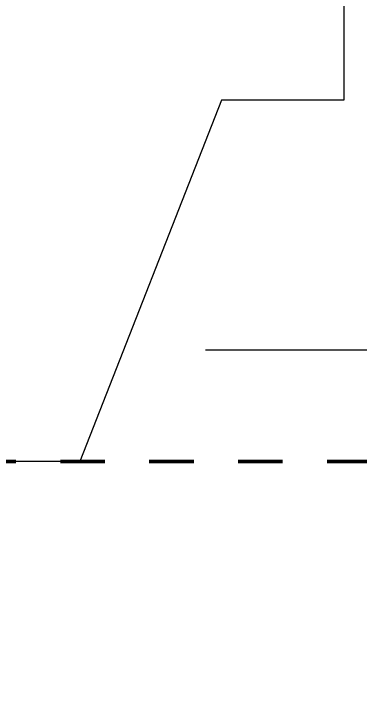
# Model space of a CAD drawing. Header units: inches. Extents: x -4266 to -1814, y 9706 to 12441.
# Drawn here: x -3292.467 to -3291.69, y 10820.959 to 10822.496 of the extents above; entities that cross this region are included whole.
import ezdxf

# ---------------------------------------------------------------- set-up
doc = ezdxf.new("R2010")
doc.units = ezdxf.units.IN
doc.header["$MEASUREMENT"] = 0
doc.linetypes.add('Dash 1_16_', pattern=[0.125, 0.0625, -0.0625])
for name, color, linetype, lineweight in [('0-1', 7, 'Continuous', 5), ('0-3', 7, 'Continuous', 9), ('A-ANNO-DIMS', 211, 'Continuous', 9), ('A-ANNO-DIMS-96', 211, 'Continuous', 9), ('A-GLAZ-2', 50, 'Continuous', 20), ('C-PROP-LINE-2', 91, 'Dash 1_16_', 50)]:
    doc.layers.add(name, color=color, linetype=linetype, lineweight=lineweight)
doc.styles.add('Century Gothic', font='ufonts.com_century-gothic.ttf', dxfattribs={"height": 9})
doc.dimstyles.new('OD__1_16__Tol__', dxfattribs={"dimscale": 12, "dimtxt": 9.397514, "dimasz": 1, "dimexe": 0.75, "dimexo": 0.5, "dimgap": 0.125, "dimtad": 1, "dimdec": 4, "dimrnd": 0.0625, "dimzin": 3, "dimdsep": 46, "dimlunit": 4, "dimtxsty": 'Century Gothic', "dimblk1": 'OBLIQUE', "dimblk2": 'OBLIQUE', "dimsah": 1, "dimcen": 0.09, "dimdle": 0.75, "dimazin": 0, "dimtfac": 1, "dimtdec": 4, "dimtix": 1, "dimtmove": 0, "dimatfit": 3, "dimfxl": 1, "dimtvp": 1, "dimtfill": 1, "dimfrac": 2, "dimtolj": 1, "dimtzin": 0, "dimarcsym": 2})

# ---------------------------------------------------------------- blocks, each defined once
blk = doc.blocks.new('Window-Double_Hung-Andersen-400_Series-Tilt_Wash - 1st Floor-2636085-FLOOR PLAN - 1ST FLOOR')
at = {"layer": 'A-GLAZ-2'}
for p, q in [((-17.9245, -4.125), (-17.6055, -3.3125)), ((-17.6055, -3.3125), (-17.1367, -3.3125)), ((19.0117, -3.5625), (20.5117, -3.5625)), ((-18.1992, -4.125), (-17.9245, -4.125)), ((-18.1992, -4.9375), (-18.1992, -4.125))]:
    blk.add_line(p, q, dxfattribs=at)
blk = doc.blocks.new('CTR - 1st Phase - Shell_rvt-1-FLOOR PLAN - 1ST FLOOR')
at = {"layer": '0-3', "rotation": 180}
for p in [(-3309.9237, 10818.1769), (-3271.5237, 10818.1769)]:
    blk.add_blockref('Window-Double_Hung-Andersen-400_Series-Tilt_Wash - 1st Floor-2636085-FLOOR PLAN - 1ST FLOOR', p, dxfattribs=at)
blk = doc.blocks.new('Family - ___-1870574-FLOOR PLAN - 1ST FLOOR')
at = {"layer": 'C-PROP-LINE-2'}
blk.add_line((-2099.262, 10821.4894), (-3402.0487, 10821.4894), dxfattribs=at)
blk = doc.blocks.new('DIMBLOCK1-FLOOR PLAN - 1ST FLOOR')
at = {"layer": 'A-ANNO-DIMS-96'}
for p, q in [((-3405.9237, 10819.4894), (-3405.9237, 10888.9851)), ((-3204.3237, 10819.4894), (-3204.3237, 10888.9851)), ((-3414.9237, 10879.9851), (-3204.3237, 10879.9851)), ((-3405.9237, 10879.9851), (-3405.9237, 10819.4894)), ((-3204.3237, 10879.9851), (-3204.3237, 10819.4894))]:
    blk.add_line(p, q, dxfattribs=at)
at = {"layer": 'A-ANNO-DIMS-96', "lineweight": 50}
for p, q in [((-3405.9237, 10879.9851), (-3399.9237, 10885.9851)), ((-3204.3237, 10879.9851), (-3198.3237, 10885.9851)), ((-3405.9237, 10879.9851), (-3411.9237, 10873.9851)), ((-3204.3237, 10879.9851), (-3210.3237, 10873.9851))]:
    blk.add_line(p, q, dxfattribs=at)
at = {"layer": 'A-ANNO-DIMS-96', "color": 0, "char_height": 9, "attachment_point": 1, "line_spacing_factor": 0.984502, "style": 'Century Gothic', "bg_fill": 3, "box_fill_scale": 1.25, "bg_fill_color": 256, "bg_fill_true_color": 13158600, "bg_fill_transparency": 0}
for s, insert, width in [('16\' - 9 5/8"', (-3335.8521, 10893.021), 73.748113), ('201.6', (-3320.8608, 10875.2535), 37.769058)]:
    blk.add_mtext(s, dxfattribs=dict(at, insert=insert, width=width))
blk = doc.blocks.new('_Oblique')
at = {"color": 0, "linetype": 'ByBlock', "lineweight": -2}
blk.add_line((-0.5, -0.5), (0.5, 0.5), dxfattribs=at)

msp = doc.modelspace()

# ---------------------------------------------------------------- block references
at = {"layer": '0-1'}
msp.add_blockref('CTR - 1st Phase - Shell_rvt-1-FLOOR PLAN - 1ST FLOOR', (0, 0), dxfattribs=at)
at = {"layer": 'C-PROP-LINE-2'}
msp.add_blockref('Family - ___-1870574-FLOOR PLAN - 1ST FLOOR', (0, 0), dxfattribs=at)

# ---------------------------------------------------------------- next in the draw order: dimensions: what is measured, and where the dimension line sits
at = {"layer": 'A-ANNO-DIMS'}
dim = msp.add_linear_dim(base=(-3204.32374, 10879.98515), p1=(-3405.92374, 10813.4894), p2=(-3204.32374, 10813.4894), dimstyle='OD__1_16__Tol__', override={"dimpost": '<>\\X', "dimfxl": 201.6}, dxfattribs=at)
dim.commit()
dim.dimension.update_dxf_attribs({"geometry": 'DIMBLOCK1-FLOOR PLAN - 1ST FLOOR', "text_midpoint": (-3305.12374, 10879.98515)})

doc.saveas('drawing.dxf')
